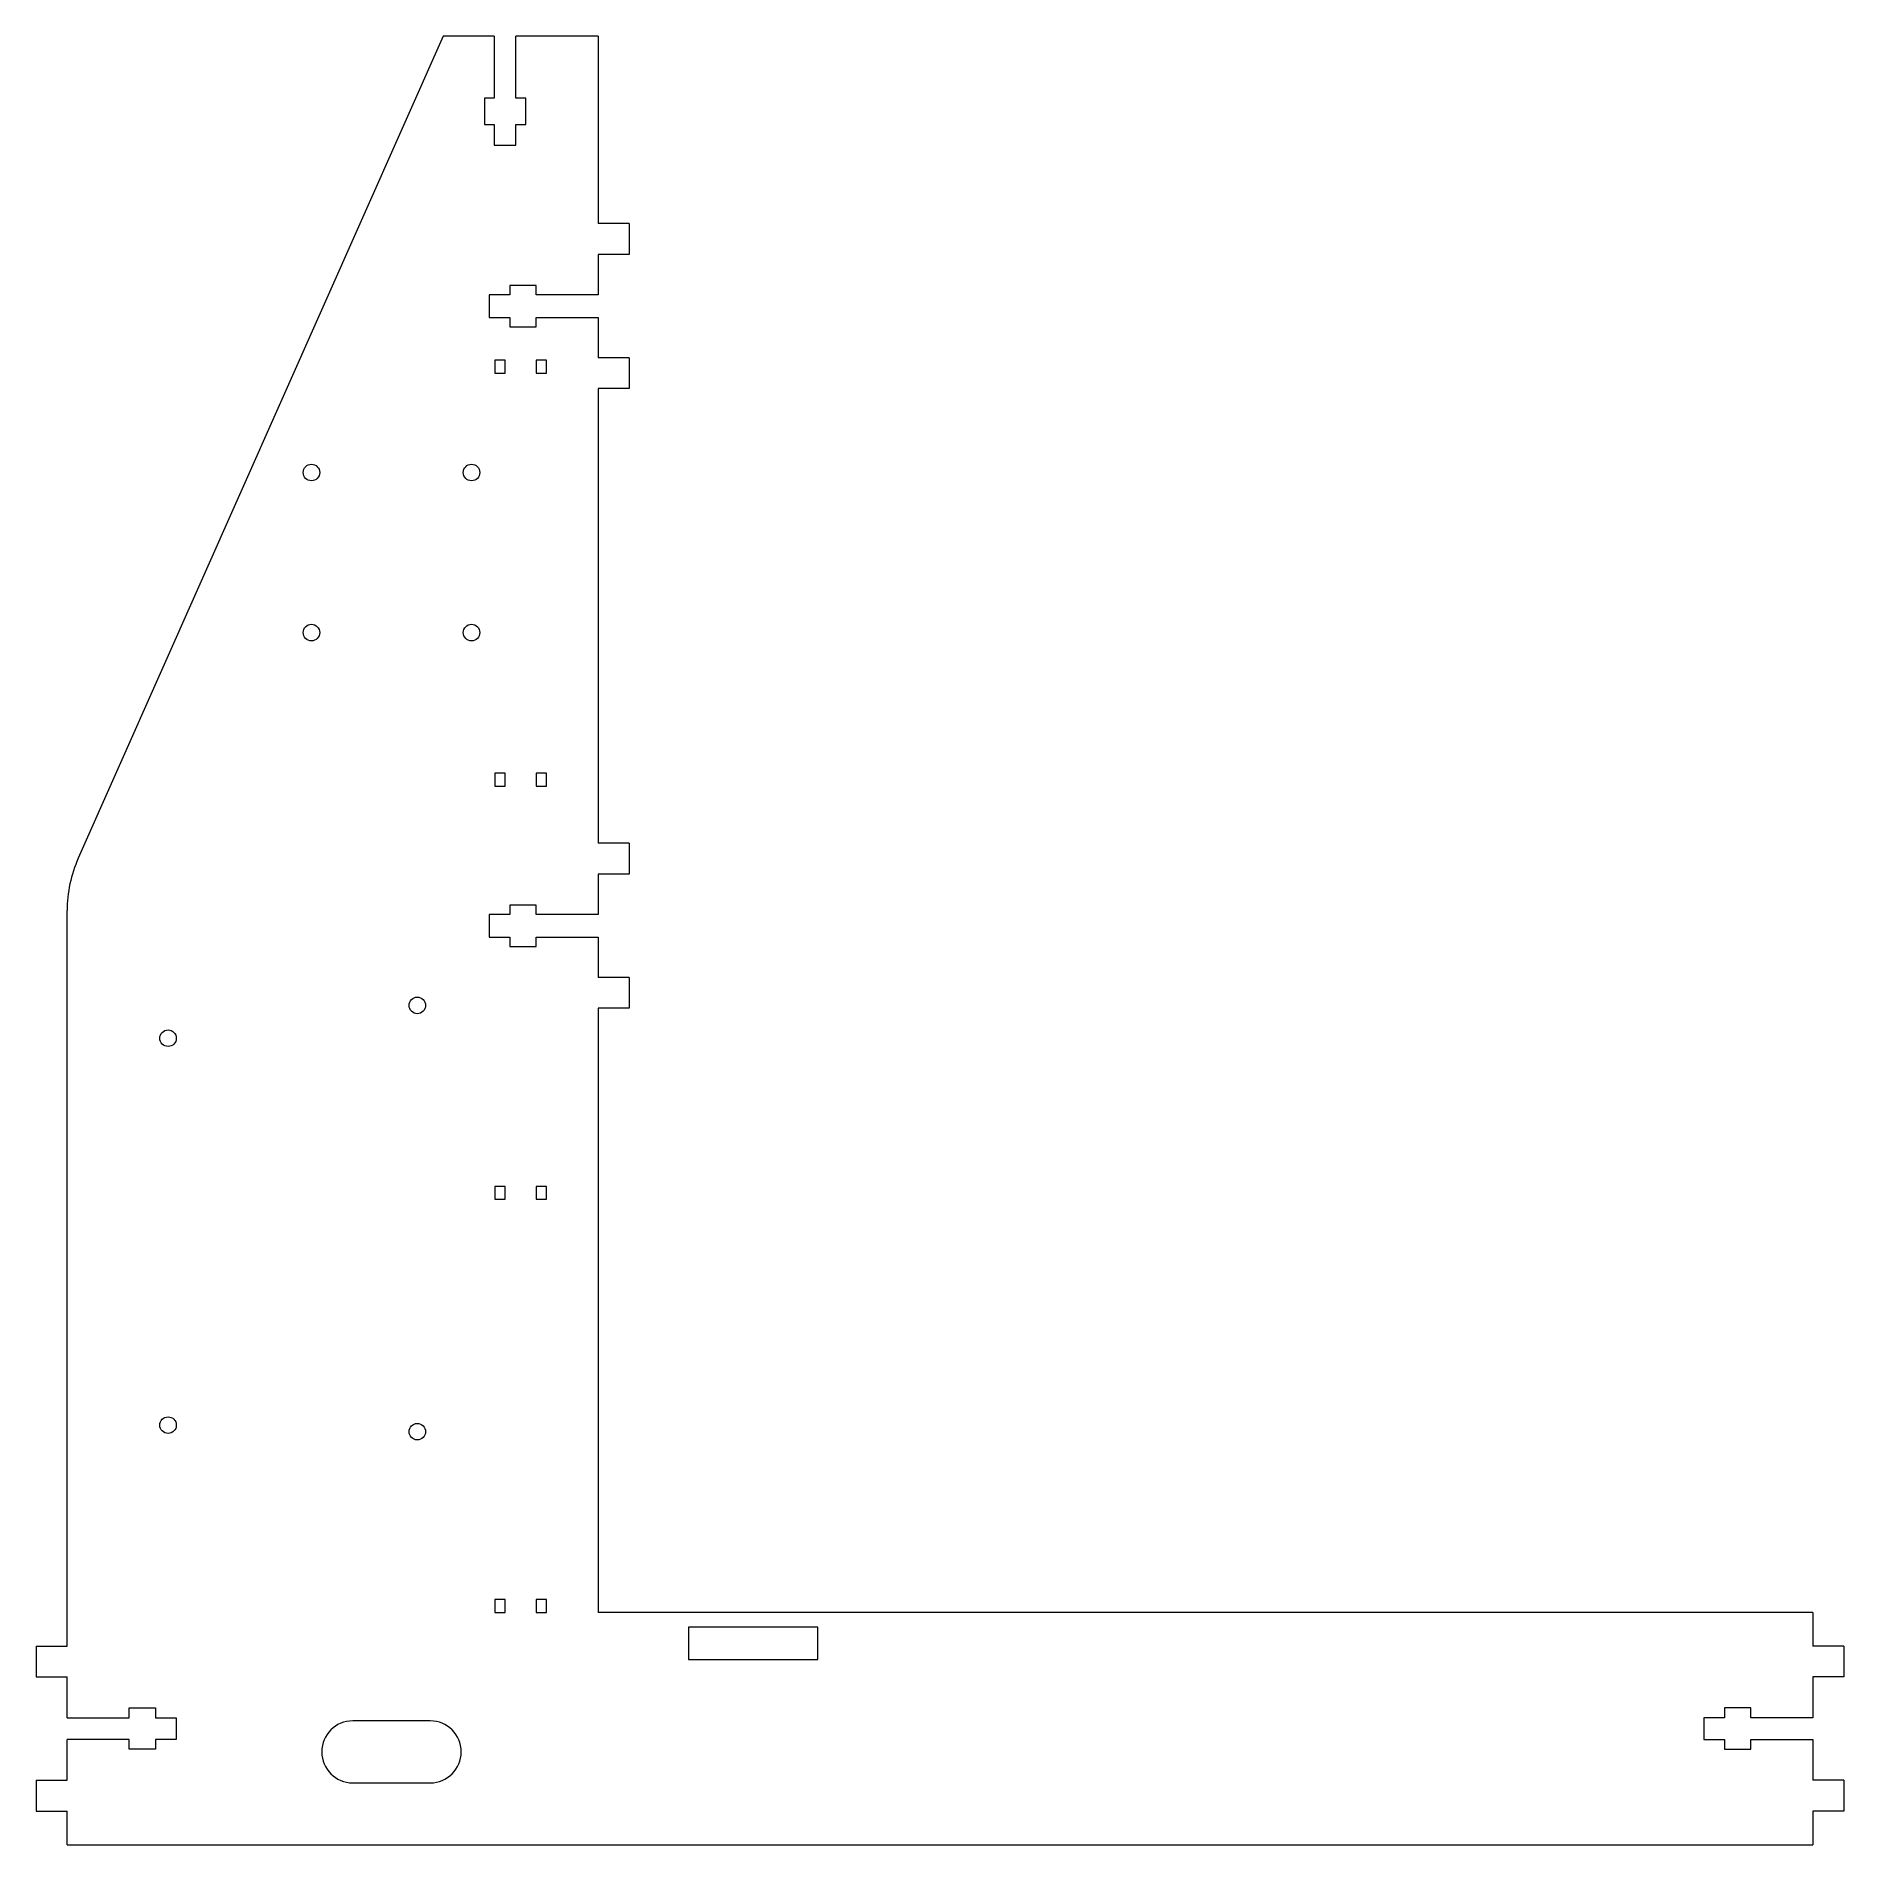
# Model space of a CAD drawing. Header units: millimetres. Extents: x 7 to 357, y -183 to 167.
import ezdxf

# ---------------------------------------------------------------- set-up
doc = ezdxf.new("R2010")
doc.units = ezdxf.units.MM

msp = doc.modelspace()

# ---------------------------------------------------------------- linework, layer by layer
at = {"color": 7, "linetype": 'Continuous', "lineweight": 15}
for p, q in [((86.29, 167.22), (15.64, 8.02)), ((96.19, 167.22), (86.29, 167.22)), ((96.19, 167.22), (96.19, 155.22)), ((116.29, 167.22), (100.39, 167.22)), ((100.39, 155.22), (100.39, 167.22)), ((116.29, 167.22), (116.29, 130.96)), ((96.19, 155.22), (94.29, 155.22)), ((94.29, 155.22), (94.29, 150.12)), ((102.29, 155.22), (100.39, 155.22)), ((102.29, 150.12), (102.29, 155.22)), ((94.29, 150.12), (96.19, 150.12)), ((96.19, 150.12), (96.19, 146.12)), ((100.39, 146.12), (100.39, 150.12)), ((100.39, 150.12), (102.29, 150.12)), ((96.19, 146.12), (100.39, 146.12)), ((122.29, 130.96), (116.29, 130.96)), ((122.29, 130.96), (122.29, 124.96)), ((122.29, 124.96), (116.29, 124.96)), ((116.29, 124.96), (116.29, 117.16)), ((99.19, 117.16), (95.19, 117.16)), ((95.19, 117.16), (95.19, 112.76)), ((104.29, 118.96), (99.19, 118.96)), ((99.19, 118.96), (99.19, 117.16)), ((104.29, 117.16), (104.29, 118.96)), ((116.29, 117.16), (104.29, 117.16)), ((95.19, 112.76), (99.19, 112.76)), ((99.19, 112.76), (99.19, 110.96)), ((104.29, 110.96), (104.29, 112.76)), ((104.29, 112.76), (116.29, 112.76)), ((116.29, 112.76), (116.29, 104.96)), ((99.19, 110.96), (104.29, 110.96)), ((96.29, 104.47), (96.29, 101.97)), ((98.29, 104.47), (96.29, 104.47)), ((96.29, 101.97), (98.29, 101.97)), ((98.29, 101.97), (98.29, 104.47)), ((104.29, 104.47), (104.29, 101.97)), ((106.29, 104.47), (104.29, 104.47)), ((104.29, 101.97), (106.29, 101.97)), ((106.29, 101.97), (106.29, 104.47)), ((122.29, 104.96), (116.29, 104.96)), ((122.29, 104.96), (122.29, 98.96)), ((122.29, 98.96), (116.29, 98.96)), ((116.29, 98.96), (116.29, 10.96)), ((96.29, 24.47), (96.29, 21.97)), ((98.29, 24.47), (96.29, 24.47)), ((96.29, 21.97), (98.29, 21.97)), ((98.29, 21.97), (98.29, 24.47)), ((104.29, 24.47), (104.29, 21.97)), ((106.29, 24.47), (104.29, 24.47)), ((104.29, 21.97), (106.29, 21.97)), ((106.29, 21.97), (106.29, 24.47)), ((122.29, 10.96), (116.29, 10.96)), ((122.29, 10.96), (122.29, 4.96)), ((122.29, 4.96), (116.29, 4.96)), ((116.29, 4.96), (116.29, -2.84)), ((13.49, -144.53), (13.49, -2.12)), ((99.19, -2.84), (95.19, -2.84)), ((95.19, -2.84), (95.19, -7.24)), ((104.29, -1.04), (99.19, -1.04)), ((99.19, -1.04), (99.19, -2.84)), ((104.29, -2.84), (104.29, -1.04)), ((116.29, -2.84), (104.29, -2.84)), ((95.19, -7.24), (99.19, -7.24)), ((99.19, -7.24), (99.19, -9.04)), ((99.19, -9.04), (104.29, -9.04)), ((104.29, -9.04), (104.29, -7.24)), ((104.29, -7.24), (116.29, -7.24)), ((116.29, -7.24), (116.29, -15.04)), ((122.29, -15.04), (116.29, -15.04)), ((122.29, -15.04), (122.29, -21.04)), ((122.29, -21.04), (116.29, -21.04)), ((116.29, -21.04), (116.29, -138.03)), ((96.29, -55.53), (96.29, -58.03)), ((98.29, -55.53), (96.29, -55.53)), ((98.29, -58.03), (98.29, -55.53)), ((104.29, -55.53), (104.29, -58.03)), ((106.29, -55.53), (104.29, -55.53)), ((106.29, -58.03), (106.29, -55.53)), ((96.29, -58.03), (98.29, -58.03)), ((104.29, -58.03), (106.29, -58.03)), ((98.29, -135.53), (96.29, -135.53)), ((96.29, -135.53), (96.29, -138.03)), ((98.29, -138.03), (98.29, -135.53)), ((106.29, -135.53), (104.29, -135.53)), ((104.29, -135.53), (104.29, -138.03)), ((106.29, -138.03), (106.29, -135.53)), ((96.29, -138.03), (98.29, -138.03)), ((104.29, -138.03), (106.29, -138.03)), ((351.49, -138.03), (116.29, -138.03)), ((351.49, -138.03), (351.49, -144.53)), ((158.82, -140.91), (133.77, -140.91)), ((133.77, -140.91), (133.77, -147.16)), ((158.82, -147.16), (158.82, -140.91)), ((7.49, -144.53), (7.49, -150.53)), ((7.49, -144.53), (13.49, -144.53)), ((357.49, -144.53), (351.49, -144.53)), ((357.49, -144.53), (357.49, -150.53)), ((7.49, -150.53), (13.49, -150.53)), ((13.49, -158.43), (13.49, -150.53)), ((133.77, -147.16), (158.82, -147.16)), ((357.49, -150.53), (351.49, -150.53)), ((351.49, -150.53), (351.49, -158.43)), ((25.49, -156.53), (30.59, -156.53)), ((25.49, -158.43), (25.49, -156.53)), ((30.59, -156.53), (30.59, -158.43)), ((339.49, -156.53), (334.39, -156.53)), ((334.39, -156.53), (334.39, -158.43)), ((339.49, -158.43), (339.49, -156.53)), ((13.49, -158.43), (25.49, -158.43)), ((30.59, -158.43), (34.59, -158.43)), ((34.59, -158.43), (34.59, -162.63)), ((83.79, -159.03), (68.79, -159.03)), ((334.39, -158.43), (330.39, -158.43)), ((330.39, -158.43), (330.39, -162.63)), ((351.49, -158.43), (339.49, -158.43)), ((13.49, -170.53), (13.49, -162.63)), ((25.49, -162.63), (13.49, -162.63)), ((25.49, -164.53), (25.49, -162.63)), ((30.59, -164.53), (25.49, -164.53)), ((30.59, -162.63), (30.59, -164.53)), ((34.59, -162.63), (30.59, -162.63)), ((330.39, -162.63), (334.39, -162.63)), ((334.39, -162.63), (334.39, -164.53)), ((334.39, -164.53), (339.49, -164.53)), ((339.49, -164.53), (339.49, -162.63)), ((339.49, -162.63), (351.49, -162.63)), ((351.49, -162.63), (351.49, -170.53)), ((7.49, -170.53), (7.49, -176.53)), ((7.49, -170.53), (13.49, -170.53)), ((68.79, -171.03), (83.79, -171.03)), ((357.49, -170.53), (351.49, -170.53)), ((357.49, -170.53), (357.49, -176.53)), ((7.49, -176.53), (13.49, -176.53)), ((13.49, -183.03), (13.49, -176.53)), ((357.49, -176.53), (351.49, -176.53)), ((351.49, -176.53), (351.49, -183.03)), ((13.49, -183.03), (351.49, -183.03))]:
    msp.add_line(p, q, dxfattribs=at)
for centre in [(60.79, 82.72), (91.79, 82.72), (60.79, 51.72), (91.79, 51.72), (81.29, -20.48), (33.03, -26.83), (33.03, -101.76), (81.29, -103.03)]:
    msp.add_circle(centre, 1.6, dxfattribs=at)
for centre, radius, start, end in [((38.49, -2.12), 25, 156.0691, 180), ((68.79, -165.03), 6, 90, 270), ((83.79, -165.03), 6, 270, 90)]:
    msp.add_arc(centre, radius, start, end, dxfattribs=at)

doc.saveas('drawing.dxf')
